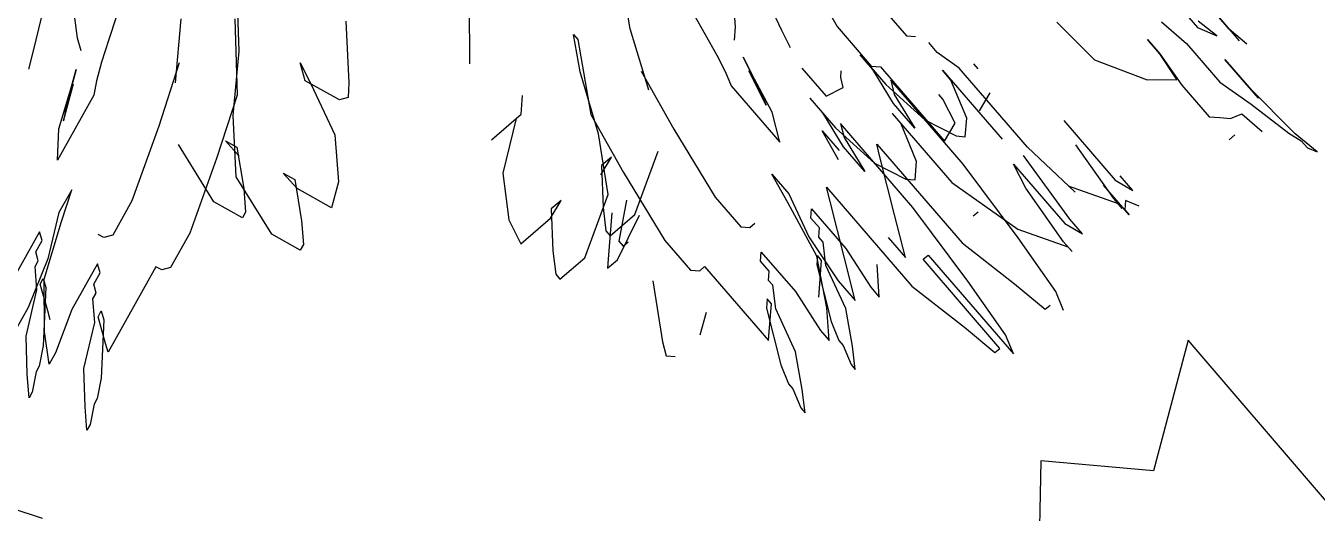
# Model space of a CAD drawing. Header units: millimetres. Extents: x 7703 to 16070, y -6855 to 95.
# Drawn here: x 14868.53 to 14890.72, y -4495.37 to -4486.99 of the extents above; entities that cross this region are included whole.
import ezdxf

# ---------------------------------------------------------------- set-up
doc = ezdxf.new("R2010")
doc.units = ezdxf.units.MM
for name, color, linetype in [('AĞAÇLAR', 7, 'Continuous'), ('yeni', 7, 'Continuous'), ('YENİ AĞAÇ', 80, 'Continuous')]:
    doc.layers.add(name, color=color, linetype=linetype)
doc.layers.add('kapı', color=6, linetype='Continuous', lineweight=9)
doc.styles.get("Standard").update_dxf_attribs({"font": 'stylu.ttf', "height": 10})

# ---------------------------------------------------------------- blocks, each defined once
blk = doc.blocks.new('A$C06865A3D')
at = {"color": 87}
for p, q in [((3.4511, 1.5607), (3.4341, 1.562)), ((3.4341, 1.562), (3.4647, 1.5597)), ((3.4717, 1.5626), (3.4511, 1.5607)), ((3.4473, 1.5488), (3.4262, 1.5461)), ((3.43, 1.5417), (3.4473, 1.5488)), ((3.4674, 1.5389), (3.5131, 1.5356)), ((3.5131, 1.5356), (3.4923, 1.5371)), ((3.5842, 1.5387), (3.559, 1.5363)), ((3.5756, 1.5351), (3.5842, 1.5387)), ((3.4955, 1.5243), (3.5124, 1.5272)), ((3.559, 1.5363), (3.5006, 1.5365)), ((3.5124, 1.5272), (3.5546, 1.5325)), ((3.5546, 1.5325), (3.5673, 1.5357)), ((3.5673, 1.5357), (3.5756, 1.5351)), ((3.5084, 1.5052), (3.5126, 1.5152)), ((3.5126, 1.5152), (3.5366, 1.5168)), ((3.4228, 1.5013), (3.4058, 1.5025)), ((3.4058, 1.5025), (3.4228, 1.5013)), ((3.5012, 1.4989), (3.5084, 1.5052)), ((3.4497, 1.4959), (3.4228, 1.5013)), ((3.4228, 1.5013), (3.4565, 1.4954)), ((3.4312, 1.4767), (3.4497, 1.4959)), ((3.4565, 1.4954), (3.4939, 1.4926)), ((3.4939, 1.4926), (3.5012, 1.4989)), ((3.5215, 1.4974), (3.521, 1.4906)), ((3.3853, 1.4562), (3.4312, 1.4767)), ((3.3375, 1.4563), (3.3853, 1.4562)), ((3.4043, 1.3982), (3.4743, 1.393)), ((3.4922, 1.3976), (3.4748, 1.3989)), ((3.4851, 1.3805), (3.4272, 1.3906)), ((3.4743, 1.393), (3.4922, 1.3976)), ((3.5061, 1.3916), (3.494, 1.3866)), ((3.494, 1.3866), (3.4994, 1.3803)), ((3.3173, 1.3767), (3.3115, 1.3772)), ((3.4484, 1.3597), (3.491, 1.3801)), ((3.5052, 1.3799), (3.4702, 1.3825)), ((3.4968, 1.3796), (3.4851, 1.3805)), ((3.491, 1.3801), (3.4968, 1.3796)), ((3.4994, 1.3803), (3.5052, 1.3799)), ((3.3048, 1.3653), (3.281, 1.3612)), ((3.3981, 1.3585), (3.3048, 1.3653)), ((3.3448, 1.3512), (3.3402, 1.3692)), ((3.4568, 1.36), (3.3981, 1.3585)), ((3.4704, 1.3397), (3.4008, 1.3507)), ((3.3143, 1.3353), (3.3085, 1.3357)), ((3.3372, 1.3277), (3.3143, 1.3353)), ((3.4229, 1.3314), (3.4, 1.339)), ((3.4, 1.339), (3.47, 1.3338)), ((3.4808, 1.3213), (3.4229, 1.3314)), ((3.47, 1.3338), (3.4879, 1.3384)), ((3.4879, 1.3384), (3.4704, 1.3397)), ((3.1726, 1.3223), (3.2013, 1.3143)), ((3.3417, 1.3098), (3.3372, 1.3277)), ((3.444, 1.3005), (3.4866, 1.3209)), ((3.4924, 1.3205), (3.4808, 1.3213)), ((3.4866, 1.3209), (3.4924, 1.3205)), ((3.2013, 1.3143), (3.248, 1.3108)), ((3.248, 1.3108), (3.2542, 1.3162)), ((3.2542, 1.3162), (3.3417, 1.3098)), ((3.3028, 1.2933), (3.2911, 1.2942)), ((3.2911, 1.2942), (3.3728, 1.2882)), ((3.3728, 1.2882), (3.444, 1.3005)), ((3.3369, 1.2791), (3.3028, 1.2933)), ((3.3477, 1.2666), (3.3369, 1.2791)), ((3.3114, 1.2516), (3.3415, 1.2611)), ((3.3415, 1.2611), (3.3477, 1.2666)), ((3.2469, 1.2505), (3.2294, 1.2518)), ((3.2294, 1.2518), (3.2644, 1.2492)), ((3.2814, 1.2421), (3.2469, 1.2505)), ((3.2644, 1.2492), (3.3114, 1.2516)), ((3.3639, 1.2477), (3.2648, 1.2551)), ((3.2648, 1.2551), (3.276, 1.2484)), ((3.276, 1.2484), (3.3106, 1.2399)), ((3.3106, 1.2399), (3.2814, 1.2421)), ((3.4451, 1.2359), (3.3639, 1.2477)), ((3.403, 1.2214), (3.4035, 1.2272)), ((3.4035, 1.2272), (3.5201, 1.2186)), ((3.503, 1.2258), (3.4451, 1.2359)), ((3.5201, 1.2186), (3.503, 1.2258)), ((3.508, 1.2136), (3.403, 1.2214)), ((3.5076, 1.2078), (3.508, 1.2136)), ((3.3076, 1.1991), (3.2963, 1.2058)), ((3.2963, 1.2058), (3.413, 1.1972)), ((3.413, 1.1972), (3.4722, 1.2045)), ((3.4722, 1.2045), (3.5076, 1.2078)), ((3.3525, 1.1723), (3.3076, 1.1991)), ((3.2821, 1.1716), (3.2534, 1.1796)), ((3.2534, 1.1796), (3.2767, 1.1779)), ((3.2767, 1.1779), (3.3166, 1.1632)), ((3.3337, 1.1561), (3.2821, 1.1716)), ((3.3862, 1.1522), (3.3525, 1.1723)), ((3.3166, 1.1632), (3.3629, 1.1539)), ((3.3728, 1.1297), (3.3337, 1.1561)), ((3.3629, 1.1539), (3.3862, 1.1522)), ((3.0674, 1.1229), (3.0395, 1.1425)), ((3.0395, 1.1425), (3.0454, 1.1421)), ((3.0454, 1.1421), (3.1011, 1.1028)), ((3.1182, 1.0956), (3.0674, 1.1229)), ((3.3015, 1.1173), (3.2961, 1.1236)), ((3.2961, 1.1236), (3.3428, 1.1202)), ((3.3949, 1.1105), (3.3728, 1.1297)), ((3.3132, 1.1165), (3.3015, 1.1173)), ((3.3186, 1.1102), (3.3132, 1.1165)), ((3.3244, 1.1098), (3.3186, 1.1102)), ((3.3411, 1.0968), (3.3244, 1.1098)), ((3.3428, 1.1202), (3.3832, 1.1113)), ((3.3832, 1.1113), (3.3949, 1.1105)), ((3.1011, 1.1028), (3.1586, 1.0868)), ((2.954, 1.096), (2.9923, 1.058)), ((3.1627, 1.063), (3.1182, 1.0956)), ((3.1586, 1.0868), (3.2277, 1.07)), ((3.3352, 1.0972), (3.3294, 1.0977)), ((3.3294, 1.0977), (3.3348, 1.0914)), ((3.3348, 1.0914), (3.3797, 1.0646)), ((3.3514, 1.0784), (3.3352, 1.0972)), ((3.381, 1.0821), (3.3411, 1.0968)), ((3.2689, 1.0728), (3.2694, 1.0786)), ((3.2694, 1.0786), (3.3568, 1.0722)), ((3.3568, 1.0722), (3.3514, 1.0784)), ((3.4089, 1.0625), (3.381, 1.0821)), ((3.0568, 1.0591), (3.046, 1.0716)), ((3.178, 1.0712), (3.1992, 1.0403)), ((3.21, 1.0277), (3.1955, 1.0699)), ((3.2277, 1.07), (3.2627, 1.0674)), ((3.2627, 1.0674), (3.2689, 1.0728)), ((3.3797, 1.0646), (3.3968, 1.0575)), ((3.0543, 1.024), (3.0568, 1.0591)), ((3.0564, 1.0532), (3.0826, 1.0102)), ((3.188, 1.0083), (3.1627, 1.063)), ((3.1767, 1.0537), (3.2037, 1.0223)), ((3.3968, 1.0575), (3.4026, 1.0571)), ((3.4026, 1.0571), (3.4197, 1.0499)), ((3.4255, 1.0495), (3.4089, 1.0625)), ((3.1992, 1.0403), (3.205, 1.0398)), ((3.205, 1.0398), (3.2054, 1.0457)), ((3.2996, 1.0505), (3.31, 1.0321)), ((3.4197, 1.0499), (3.4255, 1.0495)), ((3.1368, 1.0297), (3.1359, 1.018)), ((3.1413, 1.0118), (3.1368, 1.0297)), ((3.2458, 1.0368), (3.2903, 1.0042)), ((3.1359, 1.018), (3.1633, 0.9925)), ((3.2037, 1.0223), (3.2091, 1.0161)), ((3.2091, 1.0161), (3.21, 1.0277)), ((2.8871, 1.0069), (2.928, 0.9699)), ((3.0826, 1.0102), (3.1158, 0.9843)), ((3.1387, 0.9767), (3.1413, 1.0118)), ((3.1858, 0.9791), (3.188, 1.0083)), ((3.2903, 1.0042), (3.3016, 0.9975)), ((3.3016, 0.9975), (3.3078, 1.0029)), ((3.1158, 0.9843), (3.1387, 0.9767)), ((3.1633, 0.9925), (3.18, 0.9796)), ((3.18, 0.9796), (3.1858, 0.9791)), ((2.928, 0.9699), (2.9368, 0.9602)), ((2.9368, 0.9602), (2.9328, 0.953)), ((2.8845, 0.9515), (2.9046, 0.945)), ((2.899, 0.9434), (2.8845, 0.9515)), ((2.9328, 0.953), (2.899, 0.9434)), ((2.8386, 0.9203), (2.8137, 0.9437)), ((2.8153, 0.938), (2.865, 0.8913)), ((2.9046, 0.945), (2.952, 0.928)), ((2.952, 0.928), (2.9841, 0.9006)), ((2.8754, 0.876), (2.8386, 0.9203)), ((2.865, 0.8913), (2.8922, 0.8382)), ((2.9841, 0.9006), (2.9961, 0.8797)), ((2.9961, 0.8797), (2.9623, 0.8702)), ((2.9163, 0.839), (2.8754, 0.876)), ((2.9438, 0.871), (2.955, 0.8742)), ((2.9623, 0.8702), (2.9438, 0.871)), ((2.955, 0.8742), (2.9855, 0.8524)), ((2.9855, 0.8524), (3.0016, 0.8387)), ((2.8922, 0.8382), (2.9225, 0.7739)), ((2.975, 0.8251), (2.9163, 0.839)), ((3.0031, 0.8331), (2.975, 0.8251)), ((3.0016, 0.8387), (3.0031, 0.8331)), ((2.9225, 0.7739), (2.9321, 0.7401)), ((2.9321, 0.7401), (2.928, 0.7329)), ((2.928, 0.7329), (2.9224, 0.7313)), ((2.9224, 0.7313), (2.9463, 0.6469)), ((2.8203, 0.7268), (2.8266, 0.7042)), ((2.8339, 0.7002), (2.8203, 0.7268)), ((2.8266, 0.7042), (2.849, 0.668)), ((2.8594, 0.6527), (2.8339, 0.7002)), ((2.8837, 0.6961), (2.8964, 0.651)), ((2.8909, 0.692), (2.8837, 0.6961)), ((2.8941, 0.6808), (2.8909, 0.692)), ((2.9013, 0.6767), (2.8941, 0.6808)), ((2.9029, 0.6711), (2.9013, 0.6767)), ((2.9189, 0.6574), (2.9029, 0.6711)), ((2.849, 0.668), (2.8674, 0.6246)), ((2.9158, 0.6687), (2.923, 0.6646)), ((2.9174, 0.663), (2.9158, 0.6687)), ((2.939, 0.6509), (2.9174, 0.663)), ((2.923, 0.6646), (2.9582, 0.626)), ((2.8931, 0.6197), (2.8594, 0.6527)), ((2.8964, 0.651), (2.9132, 0.6132)), ((2.9413, 0.6212), (2.9189, 0.6574)), ((2.9463, 0.6469), (2.939, 0.6509)), ((2.8674, 0.6246), (2.8737, 0.6021)), ((2.9582, 0.626), (2.9686, 0.6107)), ((2.9164, 0.602), (2.8931, 0.6197)), ((2.9132, 0.6132), (2.9164, 0.602)), ((2.9662, 0.5978), (2.9413, 0.6212)), ((2.9686, 0.6107), (2.9702, 0.6051)), ((2.9702, 0.6051), (2.9806, 0.5898)), ((2.9822, 0.5841), (2.9662, 0.5978)), ((2.9806, 0.5898), (2.9822, 0.5841))]:
    blk.add_line(p, q, dxfattribs=at)
at = {"color": 72}
for p, q in [((3.3512, 1.5475), (3.43, 1.5417)), ((3.5006, 1.5365), (3.4674, 1.5389)), ((3.4036, 1.5227), (3.433, 1.5247)), ((3.433, 1.5247), (3.4786, 1.5214)), ((3.4786, 1.5214), (3.4955, 1.5243)), ((3.14, 1.2873), (3.1684, 1.2768)), ((3.2358, 1.2844), (3.2319, 1.2888)), ((3.2438, 1.2796), (3.2358, 1.2844)), ((3.1684, 1.2768), (3.1847, 1.2714)), ((3.2384, 1.2633), (3.2438, 1.2796)), ((3.1372, 1.2499), (3.1216, 1.2635)), ((3.2052, 1.2657), (3.2384, 1.2633)), ((3.1449, 1.2409), (3.1372, 1.2499)), ((3.1025, 1.2315), (3.123, 1.2258)), ((3.123, 1.2258), (3.1434, 1.2201)), ((3.1775, 1.2302), (3.1612, 1.2355)), ((3.1612, 1.2355), (3.1938, 1.2248)), ((3.206, 1.2197), (3.1734, 1.2305)), ((3.2143, 1.2191), (3.1775, 1.2302)), ((3.1434, 1.2201), (3.1597, 1.2148)), ((3.1597, 1.2148), (3.1718, 1.2097)), ((3.1938, 1.2248), (3.206, 1.2197)), ((3.2383, 1.2048), (3.2143, 1.2191)), ((3.1718, 1.2097), (3.2383, 1.2048)), ((2.7392, 0.8641), (2.7488, 0.8453)), ((2.7488, 0.8453), (2.7585, 0.8264)), ((2.7282, 0.8264), (2.7116, 0.8391)), ((2.7385, 0.8207), (2.7282, 0.8264)), ((2.7585, 0.8264), (2.767, 0.8115)), ((2.6921, 0.8162), (2.708, 0.7905)), ((2.767, 0.8115), (2.7744, 0.8006)), ((2.747, 0.8058), (2.7641, 0.776)), ((2.7555, 0.7909), (2.747, 0.8058)), ((2.7744, 0.8006), (2.7926, 0.7365)), ((2.708, 0.7905), (2.7166, 0.7756)), ((2.7715, 0.7651), (2.7544, 0.7949)), ((2.7737, 0.7571), (2.7555, 0.7909)), ((2.7641, 0.776), (2.7715, 0.7651)), ((2.7926, 0.7365), (2.7737, 0.7571))]:
    blk.add_line(p, q, dxfattribs=at)
at = {"color": 84}
for p, q in [((3.2044, 1.3557), (3.251, 1.3523)), ((3.251, 1.3523), (3.2573, 1.3577)), ((3.3072, 1.3525), (3.2955, 1.3534)), ((3.2955, 1.3534), (3.3771, 1.3474)), ((3.3413, 1.3383), (3.3072, 1.3525)), ((3.3521, 1.3257), (3.3413, 1.3383)), ((3.3158, 1.3108), (3.3458, 1.3203)), ((3.3458, 1.3203), (3.3521, 1.3257)), ((3.2512, 1.3097), (3.2337, 1.311)), ((3.2337, 1.311), (3.2687, 1.3084)), ((3.2858, 1.3013), (3.2512, 1.3097)), ((3.2687, 1.3084), (3.3158, 1.3108)), ((3.3683, 1.3069), (3.2691, 1.3143)), ((3.2691, 1.3143), (3.2804, 1.3076)), ((3.2804, 1.3076), (3.3149, 1.2991)), ((3.4495, 1.2951), (3.3683, 1.3069)), ((3.3149, 1.2991), (3.2858, 1.3013)), ((3.5074, 1.2849), (3.4495, 1.2951)), ((3.4074, 1.2806), (3.4078, 1.2864)), ((3.5245, 1.2778), (3.5074, 1.2849)), ((3.5119, 1.267), (3.5124, 1.2728)), ((3.3119, 1.2583), (3.3007, 1.265)), ((3.3007, 1.265), (3.4173, 1.2564)), ((3.4173, 1.2564), (3.4765, 1.2637)), ((3.4765, 1.2637), (3.5119, 1.267)), ((3.3569, 1.2315), (3.3119, 1.2583)), ((3.2865, 1.2308), (3.2577, 1.2388)), ((3.2577, 1.2388), (3.281, 1.2371)), ((3.3906, 1.2114), (3.3569, 1.2315)), ((3.0718, 1.1821), (3.0439, 1.2017)), ((3.3672, 1.2131), (3.3906, 1.2114)), ((3.1225, 1.1548), (3.0718, 1.1821)), ((3.3059, 1.1765), (3.3005, 1.1828)), ((3.3005, 1.1828), (3.3472, 1.1794)), ((3.3472, 1.1794), (3.3876, 1.1705)), ((3.3992, 1.1697), (3.3772, 1.1889)), ((3.3176, 1.1757), (3.3059, 1.1765)), ((3.323, 1.1694), (3.3176, 1.1757)), ((3.3288, 1.169), (3.323, 1.1694)), ((3.3454, 1.156), (3.3288, 1.169)), ((3.3876, 1.1705), (3.3992, 1.1697)), ((3.1055, 1.162), (3.1629, 1.146)), ((3.3396, 1.1564), (3.3338, 1.1569)), ((3.3338, 1.1569), (3.3392, 1.1506)), ((3.3558, 1.1376), (3.3396, 1.1564)), ((3.3854, 1.1413), (3.3454, 1.156)), ((3.1629, 1.146), (3.232, 1.1291)), ((3.3392, 1.1506), (3.3841, 1.1238)), ((3.2733, 1.132), (3.2737, 1.1378)), ((3.3612, 1.1314), (3.3558, 1.1376)), ((3.4133, 1.1217), (3.3854, 1.1413)), ((3.1923, 1.0675), (3.167, 1.1222)), ((3.232, 1.1291), (3.267, 1.1266)), ((3.267, 1.1266), (3.2733, 1.132)), ((3.3841, 1.1238), (3.4012, 1.1167)), ((3.4299, 1.1087), (3.4133, 1.1217)), ((3.4012, 1.1167), (3.407, 1.1162)), ((3.407, 1.1162), (3.4241, 1.1091)), ((3.4241, 1.1091), (3.4299, 1.1087)), ((3.1411, 1.0889), (3.1403, 1.0772)), ((3.1457, 1.0709), (3.1411, 1.0889)), ((3.1403, 1.0772), (3.1677, 1.0517)), ((3.1902, 1.0383), (3.1923, 1.0675)), ((3.1677, 1.0517), (3.1843, 1.0387)), ((3.1843, 1.0387), (3.1902, 1.0383)), ((2.8183, 0.8599), (2.7815, 0.9042)), ((2.8079, 0.8752), (2.8351, 0.8221)), ((2.8866, 0.8549), (2.8979, 0.8581)), ((2.8979, 0.8581), (2.9284, 0.8363)), ((2.9051, 0.854), (2.8866, 0.8549)), ((2.9284, 0.8363), (2.9444, 0.8226)), ((2.8351, 0.8221), (2.8654, 0.7577)), ((2.9179, 0.809), (2.8592, 0.8228)), ((2.9444, 0.8226), (2.946, 0.817)), ((2.946, 0.817), (2.9179, 0.809)), ((2.8654, 0.7577), (2.875, 0.724)), ((2.8709, 0.7168), (2.8653, 0.7152)), ((2.875, 0.724), (2.8709, 0.7168)), ((2.8266, 0.6799), (2.8393, 0.6349)), ((2.8338, 0.6759), (2.8266, 0.6799)), ((2.837, 0.6646), (2.8338, 0.6759)), ((2.8442, 0.6606), (2.837, 0.6646)), ((2.8458, 0.655), (2.8442, 0.6606)), ((2.8618, 0.6413), (2.8458, 0.655)), ((2.8586, 0.6525), (2.8659, 0.6485)), ((2.8602, 0.6469), (2.8586, 0.6525)), ((2.8659, 0.6485), (2.9011, 0.6098)), ((2.8819, 0.6348), (2.8602, 0.6469)), ((2.8842, 0.6051), (2.8618, 0.6413)), ((2.8891, 0.6308), (2.8819, 0.6348)), ((2.9091, 0.5817), (2.8842, 0.6051)), ((2.9011, 0.6098), (2.9115, 0.5945)), ((2.9115, 0.5945), (2.9131, 0.5889)), ((2.9251, 0.568), (2.9091, 0.5817)), ((2.9131, 0.5889), (2.9235, 0.5736)), ((2.9235, 0.5736), (2.9251, 0.568))]:
    blk.add_line(p, q, dxfattribs=at)
at = {"color": 21}
blk.add_line((3.281, 1.3612), (3.2694, 1.3621), dxfattribs=at)
blk = doc.blocks.new('21')
at = {"layer": 'AĞAÇLAR', "xscale": 100.0000000000477, "yscale": 100.0000000000477, "zscale": 100.0000000000477, "rotation": 224.9999999999528}
blk.add_blockref('A$C06865A3D', (6127.91, 8049.89), dxfattribs=at)
blk = doc.blocks.new('DDDDCD')
at = {"layer": 'YENİ AĞAÇ', "color": 204}
blk.add_lwpolyline([(275.12564, 183.15194), (275.16107, 183.22088), (275.23616, 183.21707), (275.07768, 183.43636), (275.33927, 183.31831), (275.23798, 183.44852), (275.35878, 183.45045), (275.24968, 183.52758), (275.34054, 183.5413), (275.29133, 183.59483), (275.38216, 183.62267), (275.12864, 183.6538), (275.32824, 183.77667), (275.25705, 183.80815), (275.27274, 183.87141), (275.20723, 183.88314)], dxfattribs=at)
at = {"layer": 'YENİ AĞAÇ', "color": 204, "flags": 1}
for tag, p in [('ITEM', (274.87328, 183.60416)), ('SIZE', (274.87328, 183.58477))]:
    blk.add_attdef(tag, p, '', height=0.01164, dxfattribs=at)
for tag, p in [('ITEM', (274.8814, 183.59974)), ('SIZE', (274.87292, 183.59219))]:
    blk.add_attdef(tag, p, '', height=0.00681, rotation=311.65238, dxfattribs=at)

msp = doc.modelspace()

# ---------------------------------------------------------------- block references
at = {"layer": 'kapı', "color": 7, "xscale": 0.1920239999773912, "yscale": 0.1920239999773912, "zscale": 0.1920239999773912, "rotation": 90}
msp.add_blockref('21', (16366.931, -5638.091, 469.979), dxfattribs=at)
at = {"layer": 'yeni', "xscale": 29.81159999992195, "yscale": 29.81159999992195, "zscale": 29.81159999992195, "rotation": 98.95964764835672}
for p in [(21539.609, -11746.981), (21578.634, -11746.981)]:
    msp.add_blockref('DDDDCD', p, dxfattribs=at)

doc.saveas('drawing.dxf')
